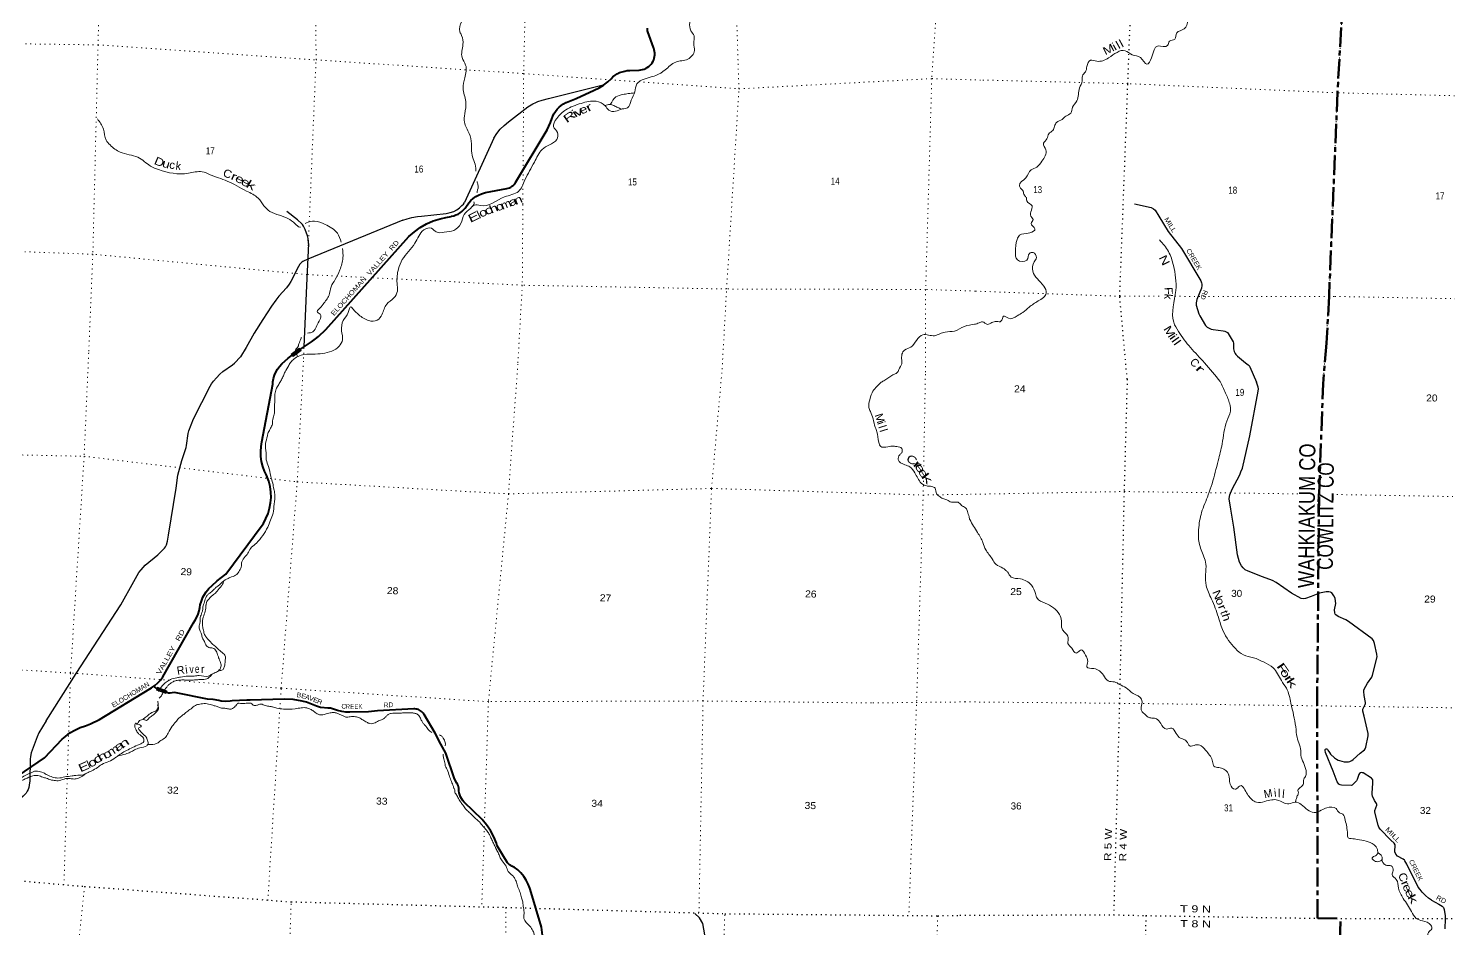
# Model space of a CAD drawing. Header units: feet. Extents: x -762378 to -505285, y -497909 to -353855.
# Drawn here: x -594306 to -558822, y -464566 to -442069 of the extents above; entities that cross this region are included whole.
import ezdxf
from ezdxf.enums import TextEntityAlignment as Align

# ---------------------------------------------------------------- set-up
doc = ezdxf.new("R2010")
doc.units = ezdxf.units.FT
doc.header["$LTSCALE"] = 80
doc.linetypes.add('DOTTED', pattern=[1.5, 0.3, -1.2])
doc.linetypes.add('LONG_DASH_SHORT_DASH', pattern=[9.9, 6, -1.2, 1.5, -1.2])
for name, color, linetype, lineweight in [('11', 7, 'LONG_DASH_SHORT_DASH', 60), ('26', 7, 'Continuous', 40), ('29', 7, 'Continuous', 25), ('39', 7, 'Continuous', 13), ('6', 7, 'DOTTED', 25), ('61', 7, 'Continuous', 13), ('7', 7, 'DOTTED', 13)]:
    doc.layers.add(name, color=color, linetype=linetype, lineweight=lineweight)
for name, color, linetype in [('12', 7, 'Continuous'), ('27', 7, 'Continuous'), ('30', 7, 'Continuous'), ('41', 7, 'Continuous')]:
    doc.layers.add(name, color=color, linetype=linetype)

msp = doc.modelspace()

# ---------------------------------------------------------------- linework, layer by layer
at = {"layer": '11'}
msp.add_line((-562089.88, -464308.96), (-561517.5, -464316.73), dxfattribs=at)
for points in [[(-561233.74, -405245.34), (-561326.45, -412837.54), (-561324.44, -412837.58), (-561196.13, -417943.32), (-561194.08, -417941.35), (-561001.69, -433350.79), (-561598, -443666.31), (-561808.81, -448764.34), (-561856.17, -449671.27), (-561870.38, -449931.92), (-561957.35, -450953.54)], [(-562093.85, -464308.91), (-562107.59, -458998.66), (-562057.58, -453709.82), (-561957.35, -450953.54)], [(-561879.24, -479117.01), (-561794.04, -474951.11), (-561682.89, -469615.3), (-561520.36, -464316.73)]]:
    msp.add_lwpolyline(points, dxfattribs=at)
at = {"layer": '26'}
msp.add_line((-587817.55, -450308.42), (-587717.1, -450238.03), dxfattribs=at)
for points in [[(-587717.1, -450238.03), (-587510.3, -450087.18), (-587235.69, -449903.42), (-587129.97, -449829.35), (-587058.56, -449769.04), (-586875.46, -449593.99), (-584798.52, -447270.62), (-584663.05, -447149.92), (-584515.7, -447044.04), (-584358.1, -446954.15), (-584191.96, -446881.22), (-584019.1, -446826.06), (-583876.27, -446794.97), (-583745.89, -446766.45), (-583732.75, -446762.82), (-583676.9, -446750.17), (-583622.68, -446731.75), (-583570.69, -446707.77), (-583521.48, -446678.48), (-583475.61, -446644.21), (-583433.56, -446605.33), (-583395.82, -446562.27), (-583379.24, -446540.11), (-583304.2, -446428.05), (-583251.36, -446370.02), (-583192.75, -446317.84), (-583129.01, -446272.07), (-583060.83, -446233.22), (-582988.96, -446201.7), (-582914.19, -446177.87), (-582884.58, -446170.76), (-582349.88, -446069.65), (-582316.42, -446061.26), (-582284.01, -446049.42), (-582253.02, -446034.26), (-582223.79, -446015.94), (-582196.63, -445994.66), (-582171.85, -445970.67), (-582149.7, -445944.21), (-582134.57, -445922.29), (-581344.4, -444606.6), (-581260.53, -444418.98), (-581228.12, -444328.39), (-581204.66, -444263.34), (-581174.53, -444201.11), (-581138.05, -444142.37), (-581095.64, -444087.76), (-581047.75, -444037.88), (-580994.91, -443993.28), (-580937.7, -443954.45), (-580876.74, -443921.82), (-580873.55, -443920.33), (-580617.17, -443818.37), (-580168.96, -443616.27), (-580048.38, -443557.8), (-579934.56, -443487.05), (-579828.77, -443404.78), (-579746.82, -443327.31), (-579699.77, -443280.93), (-579648.12, -443239.73), (-579592.45, -443204.15), (-579533.37, -443174.58), (-579471.52, -443151.35), (-579407.58, -443134.71), (-579342.26, -443124.85), (-579276.26, -443121.87), (-579275.76, -443121.88), (-579043.67, -443112.04), (-579001.17, -443107.81), (-578959.33, -443099.16), (-578918.64, -443086.19), (-578879.52, -443069.04), (-578842.41, -443047.89), (-578807.71, -443022.97), (-578775.81, -442994.57), (-578747.05, -442962.98), (-578721.75, -442928.57), (-578700.18, -442891.7), (-578682.59, -442852.77), (-578669.17, -442812.22), (-578660.05, -442770.49), (-578655.35, -442728.04), (-578655.11, -442685.32), (-578659.34, -442642.82), (-578667.98, -442600.98), (-578680.96, -442560.29), (-578685.79, -442548.08), (-578826.69, -442155.06), (-578834.39, -442126.36), (-578839.04, -442097.01), (-578840.6, -442067.33)], [(-594719.04, -460860.14), (-593905.31, -460298.15), (-593458.37, -459833.55), (-593381.67, -459763.69), (-593267.81, -459677.43), (-593145.55, -459603.54), (-593016.25, -459542.83), (-592881.3, -459495.98), (-592753.64, -459447.42), (-592526.97, -459339.51), (-591273.6, -458577.42), (-591229.73, -458550.97), (-591148.85, -458493.02), (-591074.48, -458426.93), (-591007.42, -458353.43), (-590948.41, -458273.32), (-590184.78, -456921.82), (-590139.7, -456858.02), (-590097.87, -456784.05), (-590064.01, -456706.12), (-590038.47, -456625.08), (-590021.55, -456541.81), (-590010.61, -456478.07), (-589984.74, -456379.02), (-589948.66, -456283.21), (-589925.4, -456241.63), (-589864.61, -456149.91), (-589794.58, -456065.03), (-589716.05, -455987.95), (-589587.97, -455877.89), (-589369.63, -455708.69), (-588463.77, -454482.63), (-588435.35, -454438.5), (-588369.98, -454318.77), (-588317.49, -454192.86), (-588278.44, -454062.15), (-588253.28, -453928.08), (-588242.26, -453792.12), (-588245.52, -453655.75), (-588263.01, -453520.46), (-588294.55, -453387.75), (-588357.56, -453232.92), (-588405.82, -453133.06), (-588448.87, -453015.61), (-588479.42, -452894.3), (-588497.12, -452770.46), (-588501.77, -452645.45), (-588493.34, -452520.63), (-588471.9, -452397.39), (-588200.78, -450956.54), (-588194.85, -450899.15), (-588178.84, -450816.47), (-588154.27, -450735.92), (-588121.42, -450658.37), (-588080.65, -450584.69), (-588032.39, -450515.67), (-587977.19, -450452.07), (-587817.55, -450308.42)], [(-591095.01, -458567.25), (-591120.16, -458550.81), (-591144.93, -458530.76), (-591167.46, -458508.22)], [(-586581.31, -459113.67), (-586682.35, -459077.74), (-586705.13, -459071.13), (-586753.92, -459060.99), (-586778.51, -459058.52), (-586799.94, -459056.36), (-586828.51, -459053.56), (-587001.95, -459036.56), (-587004, -459036.25), (-587054.49, -459025.73), (-587103.61, -459010), (-587150.81, -458989.22), (-587358.78, -458909.72), (-587464.62, -458882.59), (-587686.76, -458843.74), (-587911.74, -458828.32), (-588761.24, -458855.17), (-588849.27, -458854.58), (-589211.3, -458875.75), (-589268.5, -458883.48), (-589380.45, -458889.66), (-589492.44, -458884.1), (-589550.04, -458868.18), (-589687.77, -458840.97), (-589827.59, -458828.31), (-590612.7, -458670.59), (-590666.15, -458664), (-590765.72, -458682.11), (-590801.6, -458680.12), (-591095.01, -458567.25)], [(-581400.01, -465198.65), (-581485.24, -464530.22), (-581770.13, -463576.31), (-581775.84, -463558.79), (-581816.89, -463454.76), (-581868.6, -463355.59), (-581930.39, -463262.37), (-582001.59, -463176.11), (-582081.41, -463097.77), (-582168.98, -463028.21), (-582190.13, -463021.67), (-582223.56, -463008.16), (-582255.39, -462991.22), (-582285.27, -462971.05), (-582312.89, -462947.87), (-582337.93, -462921.93), (-582590.48, -462497.41), (-582611.85, -462431.65), (-582677.87, -462269.75), (-582760.46, -462115.65), (-582858.7, -461971.02), (-582971.52, -461837.45), (-583418.36, -461404.19), (-583423.95, -461398.31), (-583457.22, -461358.83), (-583486.17, -461316.1), (-583510.5, -461270.57), (-583529.93, -461222.74), (-583544.26, -461173.15), (-583553.33, -461122.33), (-583553.29, -461121.76), (-583552.58, -461087.94), (-583555.42, -461054.24), (-583561.76, -461021.03), (-583571.54, -460988.65), (-583584.65, -460957.48), (-583600.95, -460927.85), (-583657.49, -460819.44), (-583874.9, -460185.22), (-584001.53, -459953.87), (-584142.84, -459681.83), (-584420.15, -459218.28), (-584428.48, -459204.28), (-584445.42, -459180.44), (-584464.77, -459158.5), (-584486.3, -459138.7), (-584509.79, -459121.27), (-584534.96, -459106.38), (-584561.56, -459094.21), (-584589.28, -459084.88), (-584617.83, -459078.51), (-584646.88, -459075.15), (-584676.13, -459074.85), (-585584.47, -459121.76), (-585806.79, -459144.56), (-586273.73, -459156.16), (-586370.76, -459153), (-586477.06, -459138.85), (-586581.31, -459113.67)]]:
    msp.add_lwpolyline(points, dxfattribs=at)
at = {"layer": '29'}
for p, q in [((-582675.01, -444816.4), (-583413.11, -446420.93)), ((-584948.1, -446865.33), (-587326.86, -447837.09)), ((-590805.45, -454737.05), (-590617.3, -453556.46)), ((-593864.06, -459369.58), (-593112.38, -458194.42))]:
    msp.add_line(p, q, dxfattribs=at)
for points in [[(-582675.01, -444816.4), (-582600.68, -444698.56), (-582514.86, -444586.96), (-582422.63, -444494.67), (-582313.22, -444402.39), (-581824.12, -444033.24), (-581701.85, -443955.98), (-581628.92, -443917.35), (-581575.28, -443895.89), (-581472.31, -443861.55), (-581309.28, -443818.62), (-579908.85, -443467.05)], [(-587309.69, -447442.97), (-587315.73, -447319.06), (-587328.6, -447254.67), (-587388.66, -447091.56), (-587429.42, -447007.86), (-587455.16, -446971.37), (-587474.47, -446949.92), (-587586.02, -446851.19), (-587847.73, -446640.86)], [(-584948.1, -446865.33), (-584844.51, -446831.87), (-584722.23, -446797.53), (-584587.09, -446771.78), (-584481.97, -446758.9), (-583864.17, -446694.52), (-583767.63, -446673.05), (-583679.68, -446643.01), (-583602.46, -446604.37), (-583538.1, -446557.16), (-583473.75, -446497.06), (-583437.28, -446460.58), (-583413.11, -446420.93)], [(-566673.6, -446454.77), (-566252.85, -446547.66), (-566197.12, -446574.89), (-566156.52, -446614.69), (-566064.69, -446763.7), (-565825.23, -447141.55), (-565492.97, -447570.3), (-565015.63, -448378.03), (-564992.15, -448431.15), (-564985.52, -448459.32), (-564986.35, -448497.44), (-564998.98, -448556.82), (-565112.2, -448847.85), (-565129.63, -448926.7), (-565131.28, -448953.22), (-565128.49, -448987.58), (-565065.03, -449200.17), (-565038.17, -449252.74), (-564895.05, -449497.46), (-564855.5, -449533.3), (-564807.47, -449561.48), (-564752.81, -449584.68), (-564703.36, -449597.42), (-564457.28, -449624.92), (-564416.57, -449634.4), (-564381.79, -449652.63), (-564350.32, -449672.52), (-564326.92, -449694.98), (-564206.64, -449898.94), (-564195.45, -449937.7), (-564194, -450077.61), (-564182.2, -450139.9), (-564157.35, -450189.62), (-564137.48, -450217.8), (-564099.07, -450256.77), (-563893.34, -450423.26), (-563826.91, -450473.03), (-563805.38, -450496.23), (-563787.16, -450522.75), (-563618.11, -450912.98)], [(-587309.69, -447442.97), (-587353.99, -448491.9), (-587420.5, -450027.09)], [(-587326.86, -447837.09), (-587448.74, -447897.48), (-587470.74, -447909.02), (-587509.36, -447941.21), (-587525.96, -447962.92), (-587560.29, -448021.96), (-587744.77, -448391.1), (-587789.81, -448462.99), (-587856.32, -448549.92), (-588049.39, -448764.53), (-588122.31, -448860.03), (-588229.58, -449009.2), (-588448.38, -449344), (-588667.19, -449683.1), (-588864.54, -450043.66), (-589006.59, -450278.07)], [(-590617.3, -453556.46), (-590571.17, -453237.79), (-590469, -452871.49), (-590366.82, -452539.27), (-590356.18, -452496.67), (-590317.85, -452195.33), (-590298.7, -452130.37), (-590179.5, -451823.7), (-589762.27, -451005.91), (-589730.34, -450950.54), (-589683.51, -450887.72), (-589609.01, -450801.46), (-589521.73, -450708.83), (-589445.1, -450642.8), (-589206.68, -450473.5), (-589159.85, -450436.23), (-589006.59, -450278.07)], [(-561030.38, -460182.55), (-560924.53, -460096.3), (-560909.23, -460074.65), (-560891.63, -460033.21), (-560831.32, -459745.17), (-560833.67, -459687.78), (-560932.06, -459255.51), (-560967.02, -459127.95), (-560963.84, -459085.96), (-560950.58, -459045.66), (-560907.96, -458962.26), (-560899.18, -458938.68), (-560901.23, -458916.73), (-560930.99, -458740.56), (-560942.35, -458639.66), (-560941.67, -458610.86), (-560934.82, -458581.58), (-560852.49, -458432.2), (-560744.28, -458284.42), (-560730.58, -458258.36), (-560725.34, -458233.35), (-560609.95, -457772.81), (-560613.73, -457706.32), (-560670.26, -457438.13), (-560697.67, -457369.55), (-560730.84, -457321.99), (-561326.85, -456889.5), (-561388.59, -456851.4), (-561579.07, -456768.79), (-561637.7, -456726.19), (-561654.46, -456708.44), (-561668.17, -456675.52), (-561672.1, -456600.84), (-561643.5, -456445.09), (-561645, -456382.07), (-561659.95, -456310.68), (-561690.1, -456250.33), (-561742.19, -456176.26), (-561775.09, -456157.06), (-561818.36, -456147.59), (-561879.27, -456151.57), (-562049.58, -456179.6), (-562257.41, -456262.33), (-562401.53, -456313.42), (-562459.1, -456321.65), (-562506.96, -456314.12), (-562750, -456184.99), (-563127.61, -455918.64), (-563223.98, -455869.02), (-563474.75, -455771.53), (-563827.12, -455633.1), (-563902.5, -455597.44), (-563955.34, -455551.59), (-563998.46, -455498.69), (-564046.44, -455408.16), (-564099.37, -455227.11), (-564190.21, -454537.5), (-564264.25, -454085.55), (-564302.81, -453825.35), (-564298.65, -453770.47), (-564286.31, -453723.83), (-564231.22, -453581.24), (-564039.65, -453222.62), (-564010.79, -453147.76), (-563972.41, -453062.72), (-563785.44, -452249.6), (-563577.38, -451130.9), (-563570.79, -451079.38), (-563579.01, -451032.74), (-563618.11, -450912.98)], [(-591674.82, -455892.06), (-591543.99, -455669.87), (-591488.65, -455596.39), (-591390.72, -455486.72), (-591071.42, -455222.64), (-590935.19, -455093.8), (-590905.38, -455056.53), (-590881.97, -455023.52), (-590858.55, -454975.6), (-590828.75, -454881.89), (-590805.45, -454737.05)], [(-593112.38, -458194.42), (-591997.42, -456477.46), (-591674.82, -455892.06)], [(-593864.06, -459369.58), (-594040.95, -459670.43), (-594087.78, -459775.85), (-594232.54, -460177.29), (-594251.69, -460261.41), (-594258.08, -460330.62), (-594266.59, -460875.82), (-594283.62, -460978.04), (-594296.39, -461038.74), (-594313.43, -461093.04), (-594332.58, -461130.31), (-594364.51, -461177.16), (-594436.89, -461259.16), (-594858.37, -461621.2), (-594909.46, -461659.53), (-594960.55, -461691.47), (-595096.78, -461748.98), (-595198.96, -461787.31), (-595262.82, -461800.09), (-595330.94, -461802.22), (-595420.34, -461795.83), (-595688.56, -461736.2), (-595743.91, -461733), (-595892.91, -461747.91)], [(-559250.4, -463855.14), (-559325.62, -463801.87), (-559400.26, -463742.57), (-559479.73, -463652.84), (-559534.56, -463592.49), (-559584.18, -463526.48), (-559869.28, -462954.04), (-559914.26, -462873.78), (-559927.97, -462851.83), (-559953.86, -462829.79), (-560097.28, -462752.76), (-560144.55, -462709.19), (-560166.09, -462648.92), (-560161, -462473.27), (-560179.17, -462433.44), (-560266.37, -462353.4), (-560528.36, -462080.99), (-560562.89, -462028.18), (-560585.93, -461982.24), (-560666.16, -461658.18), (-560666.13, -461627), (-560664.08, -461617.41), (-560617.58, -461482.04), (-560619.52, -461458.29), (-560622.96, -461441.84), (-560672.2, -461368.4), (-560722.33, -461259.41), (-560732.34, -461218.45), (-560731.93, -461179.86), (-560712.36, -460933.16), (-560712.05, -460876.73), (-560716.16, -460847.93), (-560736.83, -460816.04), (-560747.69, -460805.41), (-560954.68, -460676.48), (-560971.6, -460668.96), (-560994.43, -460668.25), (-561021.84, -460675.11), (-561045.15, -460690.2), (-561062.52, -460713.57), (-561102.72, -460842.44), (-561120.88, -460871.43), (-561215.12, -460965.89), (-561234.31, -460979.6), (-561252.92, -460987.72), (-561501.67, -460981.19), (-561533.83, -460971.38), (-561561.92, -460954.91), (-561583.18, -460931.6), (-561604.88, -460898.86), (-561707.55, -460631.46), (-561895.76, -460163.36), (-561906.67, -460112.75), (-561904.62, -460090.82), (-561896.6, -460078.86), (-561885.43, -460074.36), (-561867.61, -460075.73), (-561859.39, -460078.47), (-561850.54, -460085.73), (-561836.09, -460104.53), (-561799.49, -460167.12), (-561770.29, -460204.66), (-561677.08, -460296.56), (-561623.2, -460335.27), (-561581.13, -460354.16), (-561549.6, -460365.14), (-561428.97, -460395.31), (-561363.2, -460398.33), (-561320.68, -460393.94), (-561286.41, -460385.71), (-561242.55, -460366.51), (-561205.85, -460338.83), (-561030.38, -460182.55)], [(-559250.4, -463855.14), (-559063.29, -463958.91), (-558979.87, -464007.23), (-558952.43, -464039.07), (-558931.57, -464086.3), (-558908.52, -464245.52), (-558905.23, -464319.1), (-558918.4, -464573.87)], [(-577317.43, -465236.02), (-577453.66, -464435.27), (-577538.81, -464298.97), (-577658.02, -464188.23)]]:
    msp.add_lwpolyline(points, dxfattribs=at)
at = {"layer": '39'}
for p, q in [((-587626.56, -450121.74), (-587582.34, -450280.02)), ((-591057.07, -458641.15), (-591004.63, -458563.58))]:
    msp.add_line(p, q, dxfattribs=at)
for points in [[(-582887.68, -432445.68), (-582730.6, -432803.6), (-582593.98, -433024.36), (-582512.54, -433283.75), (-582438.01, -433577.1), (-582357.73, -434033.32), (-582371.35, -434322.2), (-582446, -434567.2), (-582450.81, -434978.87), (-582520.99, -435358.58), (-582505.38, -435680.42), (-582546.75, -435956.48), (-582497.12, -436281.28), (-582515.06, -436658.43), (-582645.42, -437038.47), (-582645.8, -437357.86), (-582804.53, -437520.16), (-583013.23, -437751.38), (-583046.73, -438110.02), (-583207.48, -438424.94), (-583304.71, -438689.4), (-583304.4, -438982.69), (-583274.24, -439437.51), (-583289.23, -439702.25), (-583331.65, -439942.12), (-583298.73, -440139.9), (-583238.24, -440432.86), (-583268.47, -440590.71), (-583327.82, -440787.92), (-583321.28, -440997.02), (-583304.52, -441351.03), (-583332.22, -441641.53), (-583477.3, -441894.61), (-583524.2, -442152.44), (-583482.58, -442248.01), (-583448.41, -442473.95), (-583470.94, -442796.73), (-583381.69, -442988.04), (-583403.96, -443300.79), (-583447.07, -443566.76), (-583377.55, -443898.14), (-583403.67, -444204.75), (-583413.17, -444413.4), (-583290.22, -444696.05), (-583236.73, -444950.64), (-583228.93, -445187.9), (-583130.35, -445558.25), (-583130.23, -445634.14)], [(-587644.43, -450311.45), (-587492.09, -450233.68), (-587198.52, -450207.71), (-586727.13, -450132.46), (-586541.39, -450011.08), (-586459.04, -449854.68), (-586479.19, -449629.14), (-586438.14, -449365.12), (-586316.59, -449167.63), (-586248.7, -449026.9), (-586194.05, -449084.67), (-586049.36, -449227.31), (-585800.43, -449372.85), (-585589.42, -449358.64), (-585471.52, -449223.32), (-585354.35, -448963.43), (-585175.62, -448803.69), (-585086.89, -448633.41), (-585093.74, -448436.36), (-585060.29, -448079.73), (-584963.9, -447847.39), (-584648.28, -447440.36), (-584422.86, -447107.16), (-584235.17, -447064.18), (-584115.22, -447155.91), (-583918.82, -447163.39), (-583676.9, -447117.9), (-583497.86, -446946.12), (-583415.66, -446719.41), (-583255.03, -446561.17), (-583160.71, -446483.45), (-583016.65, -446497.51), (-582411.16, -446281.36), (-582062.47, -446142.43), (-581898.51, -445857.73), (-581664.01, -445408.27), (-581469.3, -445098.32), (-581289.62, -444978.78), (-581103.62, -444847.37), (-581086.94, -444671.06), (-581183.37, -444523.74), (-581105.92, -444325.02), (-580875.39, -444102.44), (-580494.05, -443942.32), (-580123.57, -443890.37), (-579895.9, -444005.19), (-579806.38, -444110.13), (-579636.68, -444140.98), (-579466.66, -444083.44), (-579335.42, -444050.94), (-579244.26, -443864.65), (-579154.41, -443652.22), (-579101.13, -443456.84), (-579016.88, -443380.85), (-578626.1, -443243.09), (-578397.84, -443106.82), (-578131.86, -442909.34), (-577829.01, -442835.42), (-577664.95, -442623.04), (-577682.35, -442445.78), (-577675.33, -442255.15), (-577752.18, -442126.45), (-577780.98, -441924.77), (-577634.9, -441633.55), (-577435.91, -441237.34), (-577351.71, -440934.35), (-577185.17, -440703.96), (-576888.81, -440647.94), (-576479.08, -440552.89), (-576359.02, -440487.94), (-576266.54, -440327.8), (-576077.26, -440148.27), (-575657.4, -439667.82), (-575478.41, -439498.04), (-575281.43, -439330.78), (-575114.21, -439226.96), (-574903.99, -439090.2), (-574691.82, -439031.83), (-574432.13, -439149.55), (-574149.28, -439225.72), (-574071.84, -439408.67), (-573933.21, -439476.82), (-573654.52, -439329.91), (-573476.21, -439033.56), (-573319.01, -438776.8), (-573121.98, -438683.86), (-572899.84, -438780.44), (-572808.48, -438815.13), (-572757.15, -438694.02), (-572838.48, -438430.61), (-573074.22, -438012.25)], [(-562577.83, -439718.82), (-562568.88, -439785.2), (-562697.36, -439847.15), (-563025.76, -439823.91), (-563289.83, -439919.44), (-563395.77, -440028.38), (-563538.65, -440039.6), (-563732.58, -440199.81), (-564007.42, -440256.78), (-564197.4, -440296.54), (-564293.43, -440287.24), (-564316.06, -440181.96), (-564377.83, -440290.4), (-564481.44, -440572.28), (-564665.99, -440630.31), (-564644.48, -440769.72), (-564732.16, -440933.56), (-564929.67, -441019.29), (-564891.59, -441143.18), (-565072.24, -441265.67), (-565149.05, -441220.84), (-565158.65, -441268.75), (-565102.56, -441332.97), (-565182, -441368.45), (-565244.97, -441330.13), (-565254.64, -441380.05), (-565168.34, -441441.27), (-565233.13, -441519.46), (-565317.8, -441530.65), (-565321.8, -441713.41), (-565336.84, -441865.65), (-565430.24, -442081.54), (-565616.25, -442183.74), (-565665.44, -442336.83), (-565795.67, -442390.68), (-565845.41, -442499.53), (-566078.5, -442507.68), (-566244.85, -442805.5), (-566358.46, -442964.43), (-566521.58, -442798.09), (-566727.98, -442726.75), (-566903.37, -442628.33), (-567316.63, -442805.2), (-567614.38, -442887.51), (-567766.22, -442866.27), (-567857.58, -443019.93), (-567898.22, -443157.22), (-567971.89, -443261.24), (-567977.92, -443383.63), (-568041.67, -443552.3), (-568112.78, -443883.52), (-568216.23, -444038.78), (-568261.15, -444183.97), (-568386.15, -444262.12), (-568479.14, -444343.37), (-568616.11, -444419.1), (-568665.39, -444513.89), (-568710.99, -444618.86), (-568814.07, -444701.78), (-568856.32, -444826.96), (-568942.35, -444940.61), (-568885.48, -445103.33), (-568983.2, -445389.43), (-569110.38, -445533.83), (-569253.29, -445607.35), (-569386.27, -445805.82), (-569544.97, -445993.36), (-569515.01, -446058.7), (-569455.3, -446135.09), (-569422.51, -446236.7), (-569364.28, -446296.97)], [(-579760.4, -443966.2), (-579625.23, -443781.72), (-579451.09, -443720.29), (-579320.16, -443699.83), (-579170.11, -443680.74)], [(-579899.17, -443999.44), (-579780.64, -443970.24), (-579675.03, -443997.28), (-579576.02, -444046.24), (-579480.89, -444089.38)], [(-592582.49, -444328.66), (-592432.73, -444583.93), (-592363.8, -444861.05), (-592264.68, -444982.33), (-592012.64, -445162.11), (-591570.69, -445290.93), (-591253.45, -445508.69), (-591053.21, -445598.63), (-590309.36, -445689.67), (-589965.37, -445653.05), (-589766.65, -445724.88), (-589341.53, -445883.36), (-588854.64, -446133.96), (-588564.41, -446310.79), (-588420.93, -446499.59), (-588272.23, -446642.34), (-588032.05, -446739.43), (-587640.43, -446951.22), (-587524.33, -447036.82), (-587503.18, -447038.25)], [(-583097.15, -445898.66), (-583072.92, -445967.63), (-583093.76, -446149.85), (-583098.9, -446166.09)], [(-569364.28, -446296.97), (-569359.04, -446381.56), (-569230.68, -446506.52), (-569257.48, -446650.32), (-569238.24, -446797.7), (-569205.61, -446843.02), (-569253.02, -446941.9), (-569157.2, -447079.83), (-569289.01, -447181.86), (-569543.74, -447237.51), (-569603.5, -447346.01), (-569643.74, -447654.16), (-569596.01, -447850.75), (-569357.44, -447858.87), (-569293.82, -447694.21), (-569202.74, -447671.19), (-569120.62, -447798.59), (-569178.25, -447903.15), (-569212.11, -448139.16), (-568937.3, -448510.3), (-568874.81, -448685.27), (-569075.95, -448881.42), (-569301.7, -449032.51), (-569460.62, -449165.78), (-569599.99, -449253.49), (-569820.76, -449314.31), (-569939.54, -449264.04), (-570005.85, -449388.41), (-570114.37, -449392.75), (-570237.79, -449422.72), (-570339.55, -449465.48), (-570471.83, -449398.67), (-570551.01, -449426.13), (-570667.78, -449464.59)], [(-583179.72, -446405.44), (-583169.78, -446447.04), (-583197.58, -446499.22), (-583209.3, -446520.73)], [(-587392.19, -446948.75), (-587361.06, -446930.88), (-587157.23, -446884.33), (-586894.58, -446965.98), (-586585.52, -447189.53), (-586488.37, -447408.9)], [(-566043.26, -447356.66), (-565821.81, -447641.56), (-565698.9, -447993.45), (-565637.17, -448618.61), (-565691.45, -449414.68), (-565572.47, -449641.83), (-565270.58, -450044.03), (-564917.91, -450427.85), (-564530.36, -450890.9)], [(-586456.02, -447569.55), (-586447.22, -447804.05), (-586523.3, -448103.25), (-586640.04, -448347.07), (-586741.01, -448525.05), (-586794.72, -448736.48), (-586943.01, -448959.34), (-587054.95, -449096.84), (-587094.26, -449141.95), (-587013.92, -449214.49), (-587023.52, -449350.82), (-587099.49, -449493.34), (-587199.98, -449653.25), (-587332.91, -449681.55)], [(-570663.77, -449463.77), (-570919.5, -449516.29), (-571165.27, -449631.98), (-571396.64, -449657.68), (-571536.22, -449702), (-571667.84, -449748.55), (-571958.13, -449726.4), (-572116.23, -449864.62), (-572259.19, -450037.41), (-572413.49, -450107.43), (-572480.43, -450212.03), (-572484.29, -450358.57), (-572484.66, -450448.95), (-572557.47, -450593.41), (-572577.4, -450642.16), (-572626.97, -450692.54)], [(-587482.59, -449796.03), (-587491.07, -449813.87), (-587546.94, -449954.94), (-587585.4, -450044.26), (-587631.14, -450105.26), (-587626.56, -450121.74)], [(-587644.43, -450311.45), (-587734.44, -450392.18), (-587802.14, -450496.29), (-587891.76, -450655.89), (-587935.07, -450750.81), (-587984.6, -450851.53), (-588037.8, -450942.09), (-588097.34, -451042.47), (-588105.83, -451056.24), (-588123.55, -451105.84), (-588150.18, -451241.51), (-588149.14, -451329.92), (-588152.37, -451426.22), (-588155.48, -451518.51), (-588153.56, -451580.85), (-588161.01, -451683.03), (-588189.17, -451804.58), (-588205.76, -451880.34), (-588210.46, -451960.52), (-588256.05, -452063.39), (-588285.99, -452118.6), (-588318.78, -452170.49)], [(-572626.97, -450692.54), (-572705.85, -450729.39), (-572910.95, -450862.9), (-572996.93, -450914.15), (-573100.56, -451013.01), (-573205.07, -451137.94), (-573277.47, -451322.24), (-573305.06, -451546.25), (-573268.29, -451645.95), (-573202.02, -451822.99), (-573147.05, -452037.81), (-573106.61, -452147.67), (-573061.41, -452414.38), (-573008.75, -452518.64), (-572878.84, -452533.18), (-572719.53, -452508.56), (-572609.52, -452518.39), (-572482.83, -452568.98), (-572486.34, -452673.3), (-572534.11, -452721.87), (-572574.36, -452845.01), (-572406.15, -452973.35), (-572281.53, -453025.87), (-572160.15, -453174.69), (-572084.45, -453309.88), (-571996.32, -453433.45), (-571844.25, -453505), (-571736.25, -453514.76), (-571653.57, -453561.81), (-571616.01, -453697.69), (-571528.41, -453777.05), (-571483.26, -453806.73), (-571388.09, -453840.15), (-571271.62, -453896.41), (-571133.7, -453911.22), (-571079.53, -453911.09), (-570991.85, -453988.44), (-570944.77, -454020.2), (-570857.03, -454095.55), (-570846.63, -454144.11), (-570800.78, -454272.24), (-570794.25, -454316.66), (-570787.03, -454344.18)], [(-564530.56, -450890.49), (-564392.74, -451181.46), (-564292.03, -451454.87), (-564275.68, -451636.09), (-564362.98, -451883.51), (-564480.95, -452453.87), (-564579.8, -452873.89), (-564653.89, -453161.78), (-564825.91, -453727), (-564993.34, -454165.71), (-565068.34, -454596.27), (-565055.03, -454926.16), (-564935.74, -455272.3), (-564885.31, -455454.23), (-564894.7, -455717.32), (-564878.19, -455988.99), (-564746.76, -456329.36), (-564573.51, -456783.14), (-564454.31, -457133.3), (-564146.28, -457567.76), (-563950.88, -457722.53), (-563697.65, -457796.09), (-563433.21, -457910.09), (-563203.35, -458047.48), (-563001.29, -458367.2), (-562874.83, -458558.74), (-562760.17, -458934.93), (-562641.85, -459524.25), (-562607.05, -459784.23), (-562514.57, -460166), (-562514.86, -460180.06), (-562396.35, -460564.38), (-562398.38, -460761.3), (-562450.55, -460860.71), (-562450.32, -460947.14), (-562505.97, -461020.35), (-562586.09, -461113.16), (-562575.26, -461171.67), (-562602.96, -461251.49), (-562630.67, -461331.31), (-562653.74, -461404.03)], [(-588318.78, -452170.49), (-588332.52, -452249.56), (-588381.28, -452446.72), (-588368.79, -452672.12), (-588362.78, -452851.1), (-588308.06, -453013.68), (-588251.52, -453262.17), (-588201.02, -453436.15), (-588172.95, -453582.06), (-588150.51, -453705.53), (-588165.3, -453958.66), (-588193.02, -454186.68), (-588252.93, -454357.35), (-588325.06, -454533.63), (-588450.29, -454738.19), (-588607.26, -454931.61), (-588732.93, -455029.71)], [(-570787.15, -454343.83), (-570591.71, -454667.09), (-570456.46, -454919.1), (-570385.89, -455097.42), (-570226.13, -455327.83), (-570134.61, -455462.37), (-569957.98, -455554.45), (-569898.73, -455599.89), (-569843.66, -455653.28), (-569747.97, -455779.87), (-569522.28, -455826.74), (-569244.71, -455985.22), (-569144.68, -456194.3), (-569102.92, -456309.72), (-568898.83, -456432.52), (-568545.54, -456713.15), (-568496.61, -456870.93), (-568478.79, -457078.31), (-568416.24, -457157.98), (-568326.68, -457290.47), (-568331.69, -457437.09), (-568239.92, -457559.57), (-568130.03, -457678.41), (-568087.51, -457659.19), (-568003.99, -457596.6), (-567896.39, -457729.46), (-567839.53, -457891.42), (-567860.25, -458021.63), (-567686.72, -458069.43), (-567447.29, -458229.14), (-567327.95, -458376.31), (-567170.01, -458401.68), (-567046.9, -458462.51), (-566882.13, -458546.31), (-566700.55, -458690.74), (-566492.79, -458829.69), (-566494.07, -458990.45), (-566490.89, -459129.2), (-566424.04, -459194.89), (-566327.52, -459281.3), (-566233.7, -459303.34), (-566119.83, -459325.79), (-566013.9, -459442.53), (-565870.3, -459580.16), (-565739.48, -459558.74), (-565625.79, -459687.71), (-565517.94, -459808.52), (-565416.43, -459846.79), (-565330.18, -459945.05), (-565283.25, -460004.3), (-565142.29, -459977.06), (-565006.37, -459999.97), (-564864.89, -460143.58), (-564717.53, -460391.82), (-564685.83, -460509.05), (-564562.14, -460541.75), (-564347.82, -460654.71), (-564297.1, -460822.57), (-564279.76, -460955.58), (-564156.04, -461084.75), (-564091.02, -461043.89), (-564001.69, -460991.47), (-563913.57, -461095.79), (-563828.23, -461238.24), (-563623.12, -461409.29), (-563416.12, -461389.45), (-563240.75, -461346.85), (-563098.48, -461353.81), (-562815.54, -461446.07), (-562646.23, -461405.35), (-562507.03, -461464.5), (-562184.17, -461664.12), (-562002.54, -461609.58), (-561864.84, -461546.1), (-561634.6, -461566.94), (-561550.49, -461671.18), (-561465.02, -461709.12), (-561403.82, -461855.09), (-561350.69, -462199.87), (-561332.62, -462296.71), (-561254.75, -462314.4), (-561100.79, -462337.68), (-560684.34, -462472.9), (-560602.39, -462585.13), (-560591.68, -462649.67), (-560586.12, -462671.89)], [(-588731.84, -455027.98), (-588732.93, -455029.71), (-588805.44, -455157.76), (-588887.3, -455265.4), (-588974.11, -455400.99), (-588983.49, -455501.1), (-589029.62, -455620.02), (-589099.05, -455716.04), (-589227.52, -455777.88), (-589312.96, -455813.09), (-589390.52, -455852.59), (-589530.96, -455972.26), (-589533.13, -455974.1)], [(-589426.8, -455877.83), (-589432.41, -455902.17), (-589454.88, -455962.08), (-589501.69, -456023.86), (-589557.85, -456089.39), (-589613.51, -456160.23), (-589704.38, -456237.43), (-589768.72, -456301.49), (-589808.21, -456342.3), (-589845.4, -456393.75), (-589867.85, -456470.92), (-589872.06, -456500.38), (-589874.87, -456557.9), (-589912.75, -456708.03), (-589952.12, -456863.58), (-589954.35, -456929.79), (-589952.63, -456998.14), (-589946.64, -457058.61), (-589931.59, -457103.64)], [(-590030.01, -456967.64), (-590014.67, -456883.2), (-590012.79, -456789.59), (-589992.72, -456729.08), (-589973.48, -456667.9), (-589949.23, -456592.98), (-589945.02, -456527.04), (-589928.18, -456468.11), (-589886.09, -456330.61), (-589863.02, -456276.61), (-589816.21, -456214.83), (-589758.18, -456169.89), (-589655.21, -456076.28), (-589599.04, -456025.74), (-589552.23, -455993.91), (-589533.13, -455974.1)], [(-590030.01, -456967.64), (-590037.94, -457029.34), (-590017.2, -457128.48), (-589983.62, -457203.96), (-589955, -457307.39), (-589907.61, -457389.37), (-589859.02, -457495.5), (-589776.48, -457546.57), (-589674.69, -457562.14), (-589629.95, -457603.86), (-589577.75, -457722.17), (-589552.13, -457795.37), (-589504.15, -457919.55), (-589493.63, -458024.37), (-589559.12, -458122.53), (-589663.33, -458179.18), (-589740.89, -458218.68), (-589810.31, -458254.44), (-590036.6, -458242.6), (-590163.38, -458254.28), (-590313.93, -458257.1), (-590507.24, -458278.54), (-590596.15, -458297.56), (-590756.14, -458342.24), (-590862.76, -458410.86), (-590949.42, -458482.18), (-591005.63, -458565.19)], [(-589931.59, -457103.64), (-589918.42, -457174.08), (-589881.18, -457259.73), (-589782.83, -457377.62), (-589718.87, -457444.11), (-589672.06, -457483.9), (-589518.21, -457621.79), (-589457.78, -457674.1), (-589388.2, -457752.83), (-589385.43, -457849.34), (-589393.6, -457913.33), (-589399.97, -457983.42), (-589431.06, -458072.73), (-589452.04, -458100.12)], [(-589716.2, -458208.23), (-589767.65, -458269.58), (-589846.73, -458323.49), (-589919.54, -458341.05), (-590025.95, -458343.4), (-590120.46, -458350.17), (-590251.11, -458357.7), (-590379.36, -458353.26), (-590501.72, -458353.05), (-590614.54, -458367.22), (-590691.7, -458394.68), (-590757.3, -458436.6), (-590804.74, -458475.13), (-590850.71, -458529.78), (-590902.03, -458602.33)], [(-589452.04, -458100.12), (-589494.54, -458115.21), (-589540.06, -458121.15), (-589567.77, -458129.06)], [(-590901.93, -458602.17), (-590943.94, -458677.2), (-590999.14, -458767.69), (-591040.19, -458803.92)], [(-591073.32, -458885.64), (-591105.12, -459115.54), (-591225.23, -459167.62), (-591340.62, -459258.03), (-591387.85, -459290.55), (-591455.66, -459338.42), (-591504.29, -459352.8), (-591579.6, -459444.6), (-591594.03, -459456.15), (-591615.2, -459429.31), (-591649.95, -459508.45), (-591624.26, -459579.64), (-591569.32, -459675.95), (-591512.83, -459726.11), (-591448.53, -459782.57), (-591420.22, -459835.77), (-591423.98, -459887.87), (-591532.81, -459962.44), (-591703.97, -460040.88), (-591852.87, -460114.06), (-591979.67, -460186), (-592047.42, -460231.87), (-592131.73, -460293.23), (-592295.47, -460390), (-592472.5, -460464.22), (-592581.4, -460540.8), (-592724.57, -460622.22), (-592844.82, -460678.31), (-592934.47, -460719.4), (-593117.62, -460737.17), (-593212.34, -460749.96), (-593395.76, -460775.75), (-593567.23, -460803.97), (-593700.81, -460779.26), (-593835.45, -460726.39), (-593931.95, -460672.84), (-594075.08, -460633.74), (-594153.36, -460635.05), (-594188.15, -460648.69)], [(-591082.73, -458975.11), (-591052.94, -459055.07), (-591091.77, -459136.08), (-591145.69, -459188.45), (-591217.91, -459248.22), (-591263.08, -459278.79), (-591306.77, -459325.49), (-591356.21, -459363.95), (-591405.77, -459346.17), (-591436.98, -459327.38)], [(-590603.92, -459378.53), (-590572.85, -459334.81), (-590502.56, -459272.97), (-590426.26, -459211.33), (-590349.96, -459149.7), (-590243, -459071.05), (-590129.82, -458986.58), (-590024.54, -458958.09), (-589879.6, -458943.02), (-589728.25, -458976.37), (-589660.66, -458994.78), (-589571.23, -459019.97), (-589480.14, -459055.26), (-589397.98, -459058.1), (-589306.35, -459077.34), (-589223.99, -459074.17), (-589182.9, -459045.46), (-589137.61, -459010.87), (-589104.33, -458975.87), (-589085.28, -458946.39), (-588974.81, -458942.18), (-588900.4, -458936.72), (-588834.07, -458932.99), (-588747.9, -458935.97), (-588665.43, -458989.04), (-588578.8, -458977.98), (-588465.84, -458959.79), (-588418.43, -458981.52), (-588298.94, -459007.75), (-588243.1, -459017.72), (-588207.3, -459026.99), (-588100.23, -459057.18)], [(-588098.07, -459057.35), (-587928.26, -459080.83), (-587643.11, -459072.62), (-587487.81, -459047.87), (-587351.48, -459050.57), (-587262.65, -459079.63)], [(-587262.65, -459079.63), (-587179.65, -459130.84), (-587093.57, -459196.09), (-586974.22, -459226.33), (-586863, -459200.05), (-586737.69, -459172.24), (-586637.36, -459171.7), (-586558.15, -459202.56), (-586439.41, -459250.86), (-586376.17, -459279.16), (-586265.62, -459272.94), (-586131.1, -459269.56), (-586035.72, -459296.96), (-585951.31, -459352.11), (-585852.95, -459409.75), (-585771.73, -459440.68), (-585703.6, -459443.03), (-585585.43, -459388.87), (-585485.76, -459348.13), (-585451.15, -459333.26), (-585412.07, -459304.48), (-585364.36, -459257.93), (-585314.72, -459213.44), (-585243.64, -459187.78), (-585080.93, -459181.36), (-584956.43, -459177.63), (-584880.08, -459174.25), (-584769.8, -459176.06), (-584703.61, -459176.34), (-584623.93, -459193.16), (-584586.47, -459212.53), (-584549.41, -459243.94), (-584522.7, -459285.04), (-584477.65, -459376.99), (-584439.6, -459438.56), (-584391.19, -459490.45), (-584346.79, -459542.2), (-584318.21, -459587.38), (-584279.55, -459630.9), (-584227.11, -459660.88)], [(-591594.31, -459457.01), (-591496.86, -459489.65), (-591485.58, -459512.13), (-591528.6, -459538.76), (-591553.66, -459568.03), (-591525.15, -459615.21), (-591486.49, -459658.73), (-591418.52, -459725.36), (-591360.09, -459777.6), (-591338.27, -459844.64), (-591311.32, -459937.96), (-591349.34, -459994.9), (-591517.68, -460049.33), (-591655.76, -460098.79), (-591760.04, -460157.45), (-591875.95, -460203.65), (-592081.16, -460254.57)], [(-591322.21, -459963.7), (-591090.56, -459935.56), (-590993.89, -459864.59), (-590880.98, -459788.15), (-590813.08, -459678.01), (-590711.17, -459510.81), (-590625.23, -459401.3), (-590603.92, -459378.53)], [(-584035.79, -459725.56), (-583986.7, -459751.51), (-583940.36, -459805.34), (-583889.9, -459915.55), (-583890.4, -459989.85), (-583892.09, -459994.41)], [(-583940.51, -460209.72), (-583940.91, -460239.18), (-583929.65, -460321.93), (-583894.09, -460457.73), (-583894.29, -460463.75), (-583844.37, -460590.01), (-583785.71, -460754.74), (-583736, -460887.02), (-583688.15, -461015.22), (-583674.76, -461054.08)], [(-594188.15, -460648.69), (-594449.04, -460777.47), (-594592.74, -460874.94), (-594689.75, -460955.95), (-594733.47, -461062.9), (-594791.29, -461171.37), (-594842.22, -461244.82)], [(-594198.2, -460746.53), (-594384.4, -460823.9), (-594556.29, -460924.41), (-594623.24, -461006.45), (-594695.44, -461184.73), (-594765.76, -461326.09)], [(-592854.97, -460682.05), (-593057.8, -460807.53), (-593162.8, -460828), (-593260.72, -460816.58), (-593377.14, -460818.58), (-593531.18, -460865.47), (-593661.5, -460862.97), (-593745.25, -460848.02), (-593860.19, -460805.88), (-593941.74, -460784.98), (-594007.06, -460758.62), (-594126.74, -460738.41), (-594198.2, -460746.53)], [(-583674.76, -461054.08), (-583656.24, -461080.6), (-583650.72, -461155.11), (-583624.09, -461198.22), (-583574.95, -461288.3), (-583510.47, -461398.99), (-583454.72, -461471.23), (-583433.62, -461500.08), (-583403.18, -461549.34), (-583335.41, -461621.98), (-583249.74, -461699.27), (-583195.38, -461753.37), (-583123.4, -461820.14), (-583037.87, -461901.44), (-582943.25, -462011.17), (-582923.96, -462033.93), (-582841.03, -462133.21), (-582787.63, -462215.41), (-582737.1, -462323.61), (-582686.44, -462427.8), (-582645.25, -462515.6), (-582600.33, -462611.56), (-582545.93, -462723.92), (-582505.15, -462823.75), (-582470.77, -462875.16), (-582372.89, -463007.1), (-582315.09, -463137.65), (-582251.26, -463208.15), (-582188.97, -463256.51)], [(-560586.27, -462671.29), (-560645.82, -462747.03), (-560696.32, -462764.08), (-560733.1, -462797.49), (-560672.51, -462875.11), (-560568.5, -462889.32), (-560485.19, -462836.77), (-560491.65, -462760.27), (-560536.61, -462703.06), (-560586.12, -462671.89)], [(-560495.69, -462850.98), (-560449.07, -462933.99), (-560367.89, -462985.91), (-560257.74, -462994.22), (-560204.07, -463115.92), (-560234.2, -463215.79), (-560128.39, -463338.56), (-560074.65, -463554.72), (-559955.52, -463810.42), (-559751.62, -464138.22), (-559628.76, -464309.58), (-559477.57, -464370.99), (-559265.22, -464481.9), (-559242.93, -464568.78), (-559327.07, -464661.5), (-559352.28, -464815.74), (-559483.47, -464855.23), (-559719.15, -464904.63), (-559784.43, -465056.03), (-559705.64, -465224.47), (-559612.37, -465469.59), (-559617.22, -465706.65), (-559661.59, -465914.75), (-559647.36, -466003.48), (-559510.46, -466076.65), (-559376.71, -466206.03), (-559180.6, -466326.66), (-559033.4, -466484.45), (-558957.97, -466719.15), (-558818, -466838.61), (-558342.8, -466944.9), (-557942.11, -467065.73), (-557655.59, -467375.13), (-557543.26, -467532.87), (-557283.46, -467519.48), (-557097.55, -467647.93), (-557034.27, -467888.41), (-556925.16, -468143.9), (-556885.16, -468345.71), (-557042.91, -468507.26), (-557222.27, -468646.25), (-557245.56, -468804.55), (-557134.25, -469050.03), (-557168.51, -469254.33), (-557169.55, -469403.04), (-557043.45, -469514.17), (-556944.49, -469677), (-556716.53, -470005.29), (-556581.51, -470072.4), (-556405.93, -470118.23), (-556359.13, -470183.51), (-556478.46, -470329.77), (-556524.99, -470447.39), (-556415.84, -470602.39), (-556445.02, -470793.54), (-556154.9, -470985.63), (-555824.71, -471121.08), (-555515.06, -471181.74), (-555309.38, -471324.67), (-554994.57, -471427.64), (-554724.69, -471569.89), (-554477, -471816.18), (-554226.8, -471939.93), (-553902.1, -472049.14), (-553688.92, -472119.86), (-553674.21, -472282.96), (-553680.66, -472598.37), (-553581.37, -472745.13), (-553333.82, -472802.5), (-552971.79, -472852.19), (-552843.35, -472848.81), (-552833.9, -472847.62)], [(-582188.97, -463256.51), (-582163.99, -463297.54), (-582111.53, -463407.82), (-582077.44, -463527.51), (-582017.7, -463660.14), (-581984.08, -463793.87), (-581955.53, -463899.31), (-581936.27, -464042.59), (-581921.36, -464195.76), (-581928.47, -464287.91), (-581914.26, -464342.63), (-581855.04, -464431.05), (-581756.15, -464532.9), (-581685.86, -464649.82), (-581655.21, -464871.83), (-581655.65, -465004.39), (-581652.29, -465143.1), (-581648.61, -465332.04), (-581654.53, -465448.33), (-581631.4, -465595.76), (-581589.43, -465719.74), (-581560.55, -465875.41), (-581609.38, -466074.58), (-581701.86, -466199.93), (-581767.96, -466316.15), (-581756.32, -466447.12), (-581752.89, -466583.82), (-581776.72, -466755.74), (-581805.67, -466841.11), (-581842.45, -466980.44), (-581908.69, -467100.68), (-581973.2, -467289.26), (-582001.86, -467485.12), (-582043.46, -467648.39), (-582221.35, -467927.46), (-582304.29, -468067.2), (-582347.02, -468204.32), (-582541.87, -468450.66), (-582710.43, -468571.37), (-582939.93, -468774.34), (-583140.62, -468895.95), (-583386.18, -468979.85), (-583563.35, -469058.08), (-583728.08, -469124.69), (-583914.66, -469184.52), (-584060.12, -469334.15), (-584189.9, -469733.4), (-584387.13, -470110.22), (-584803.52, -470322.79), (-584988.32, -470448.96), (-585176.87, -470627.23), (-585399.28, -470798.31), (-585611.18, -470895.42), (-585804.99, -470991.16), (-586000.32, -471072.78)]]:
    msp.add_spline(points, degree=3, dxfattribs=at)
at = {"layer": '6'}
for points in [[(-566852.85, -450833.65), (-567038.89, -448763.84), (-566836.14, -443452.65), (-566642.95, -438309.96), (-566373.83, -433055.29), (-566404.32, -427878.85), (-566512.37, -422619.38), (-566511.02, -417389.76), (-566644.49, -412049.03), (-566799.75, -406882.42), (-566685.31, -405111.67)], [(-566852.85, -450833.65), (-566930.27, -453643.34), (-567046.53, -458934.83), (-567190.73, -464219.7)], [(-602732.24, -462790.28), (-598497.9, -463059.79), (-597510.77, -463116.04), (-592903.92, -463510.45), (-587741.08, -463895.97), (-582373.37, -464035.5), (-576907.94, -464192.46), (-571585.42, -464244.06), (-571031.92, -464233.95)], [(-571031.92, -464233.95), (-567190.73, -464219.7), (-566386.83, -464240.33), (-562093.85, -464308.91), (-562089.88, -464308.96)], [(-566386.83, -464240.33), (-566500.8, -469517.79), (-566651.17, -474712.1), (-566491.5, -479261.63), (-566466.76, -479914.41)], [(-561517.5, -464316.73), (-556947.09, -464312.72), (-556447.86, -464323.03), (-551728.08, -464412.48), (-551190.67, -464419.56), (-546573.3, -464514.94), (-546054.19, -464533.7), (-542264.82, -464609.96), (-541702.84, -464620.73)]]:
    msp.add_lwpolyline(points, dxfattribs=at)
at = {"layer": '61'}
for p, q in [((-587736.97, -450207.59), (-587537.98, -450056.25)), ((-587537.98, -450056.25), (-587492.58, -450115.95)), ((-591081.42, -458534.03), (-590847.84, -458623.15)), ((-590847.84, -458623.15), (-590874.58, -458693.22))]:
    msp.add_line(p, q, dxfattribs=at)
for points in [[(-587492.58, -450115.95), (-587691.57, -450267.29), (-587736.97, -450207.59)], [(-590874.58, -458693.22), (-591108.15, -458604.1), (-591081.42, -458534.03)]]:
    msp.add_lwpolyline(points, dxfattribs=at)
for points in [[(-587539.5, -450067.45), (-587725.76, -450209.11), (-587690.04, -450256.08), (-587503.78, -450114.42)], [(-591076.79, -458544.35), (-591097.82, -458599.47), (-590879.2, -458682.89), (-590858.16, -458627.77)]]:
    msp.add_lwpolyline(points, close=True, dxfattribs=at)
at = {"layer": '7'}
for p, q in [((-571894.09, -450709.09), (-571936.88, -453016.35)), ((-593334.94, -460815.86), (-593417.82, -463460.53)), ((-582373.37, -464035.5), (-582413.58, -467604.22)), ((-577036.65, -468202.52), (-576907.94, -464192.46))]:
    msp.add_line(p, q, dxfattribs=at)
for points in [[(-587431.93, -450318.25), (-587342.85, -448221.02), (-587119.45, -442855.78), (-587128.89, -437572.42), (-587190.25, -432203.26), (-587213.15, -426973.77), (-587183.34, -421647.32), (-587152.28, -416349.03), (-587092.72, -411035.46), (-587091.57, -405730.31), (-587066.19, -404600.46)], [(-576973.28, -450582.49), (-576860.82, -448581.39), (-576552.71, -443580.08), (-576732.96, -438079.04), (-576847.38, -432591.88), (-576802.49, -427302.01), (-576757.71, -422016.16), (-576698.68, -416722.66), (-576637.86, -411360.92), (-576839.4, -406745.15), (-576806.73, -404860.05)], [(-561233.74, -405245.34), (-561255.81, -406996.65), (-561320.92, -412233.9), (-561209.63, -417494.26), (-561133.85, -422862.42), (-561074.64, -428180.83), (-561002.9, -433362.73), (-561304.36, -438602.01), (-561599.21, -443671.02), (-561805.24, -448765.51), (-561957.35, -450953.54)], [(-581940.31, -418574.75), (-581976.88, -421768.28), (-581994.55, -427091.06), (-582069.5, -432380.09), (-581815.66, -437828.94), (-581930.87, -443199.22), (-581952.4, -446470.56)], [(-571621.55, -426390.95), (-571620.72, -427599.06), (-571601.09, -432800.34), (-571377.57, -438105.72), (-571735.54, -443324.6), (-571888.2, -448593.39), (-571894.09, -450709.09)], [(-592313.83, -431982.16), (-592422.86, -437193.91), (-592565.98, -442481.04), (-592695.58, -447712.31), (-592799.08, -450180.81)], [(-602190.62, -442071), (-597859.96, -442407.86), (-592565.98, -442481.04), (-587119.45, -442855.78), (-581930.87, -443199.22), (-576552.71, -443580.08), (-571735.54, -443324.6), (-570514.98, -443360.09)], [(-538810.42, -443472.03), (-540803.21, -443366.04), (-546105.04, -443398.61), (-550980.2, -443518.06), (-553360.19, -443871.18), (-556031.84, -443816.41), (-561596.84, -443679.32), (-566836.08, -443450.64), (-570510.76, -443358.72)], [(-581952.4, -446470.56), (-581965.68, -448487.36), (-582078.02, -450456.12)], [(-585987.32, -448288.16), (-587342.85, -448221.02), (-592695.58, -447712.31), (-598014.61, -447523.93), (-602324.95, -447209.74)], [(-570645.62, -448635.37), (-571888.2, -448593.39), (-576860.82, -448581.39), (-581965.68, -448487.36), (-585745.2, -448300.15)], [(-570645.62, -448635.37), (-567038.89, -448763.84), (-566009.25, -448764.61)], [(-565663.48, -448764.87), (-561666.01, -448767.86), (-556537.02, -448864.07), (-551222.76, -448697.26), (-549869.97, -448673.48)], [(-592799.08, -450180.81), (-592913.68, -452761.93), (-593252.31, -458179.54), (-593333.4, -460766.94)], [(-588323.85, -463865.76), (-587990.94, -458558.43), (-587588.88, -453402.13), (-587431.93, -450318.25)], [(-582078.02, -450456.12), (-582310.79, -453701.25), (-582812.38, -458894.28), (-582978.85, -464024.59)], [(-577553.23, -464172.15), (-577449.43, -458876.97), (-577236.75, -453565.48), (-576973.28, -450582.49)], [(-602456.55, -452243.98), (-598178.08, -452652.09), (-592913.68, -452761.93), (-587588.88, -453402.13), (-582310.79, -453701.25), (-577236.75, -453565.48), (-571950.13, -453730.32), (-570771.35, -453712.52)], [(-571943.56, -453376.12), (-571950.13, -453730.32), (-572112.45, -458856.75), (-572307.82, -464243.69)], [(-570771.35, -453712.52), (-566930.27, -453643.34), (-562509.7, -453703.65)], [(-561616.75, -453717.6), (-556708.08, -453804.24), (-551437.18, -453917.14), (-547349.95, -453961.3)], [(-590786.41, -458357.12), (-593252.31, -458179.54), (-598162.63, -457874.13)], [(-570899.84, -458900.43), (-573244.03, -458926.54), (-577449.43, -458876.97), (-582812.38, -458894.28), (-587990.94, -458558.43), (-590622.21, -458368.94)], [(-539180.09, -459277.48), (-540293.37, -459228.17), (-540984.54, -459187.77), (-546293.5, -459269.04), (-551591.82, -459221.9), (-556823.92, -459075.64), (-562107.59, -458998.66), (-567046.53, -458934.83), (-570899.84, -458900.43)], [(-592903.92, -463510.45), (-593454.23, -468780.13), (-593458.5, -474456.37), (-593341.33, -478905.44)], [(-588117.88, -483430.39), (-588049.33, -479747.46), (-588099.26, -474549.4), (-587915.06, -469130.47), (-587741.08, -463895.97)], [(-571585.42, -464244.06), (-571779.32, -469534.11), (-571920.94, -474880.2), (-571930.55, -480118.37), (-572001.26, -483894.61)]]:
    msp.add_lwpolyline(points, dxfattribs=at)

# ---------------------------------------------------------------- texts
at = {"layer": '12'}
for s, width, p in [('WAHKIAKUM CO', 0.85, (-562184.12, -456055.57)), ('COWLITZ CO', 0.8, (-561714.55, -455601.63))]:
    msp.add_text(s, height=400, rotation=89.458, dxfattribs=dict(at, width=width)).set_placement(p)
at = {"layer": '27'}
for s, rotation, width, p in [('ELOCHOMAN  VALLEY  RD', 48.205, 1.2, (-586673.17, -449262.67)), ('VALLEY   RD', 60.533, 1.3, (-591011.13, -458233.65)), ('RD', 2.956, 0.85, (-585424.52, -459040.43))]:
    msp.add_text(s, height=120, rotation=rotation, dxfattribs=dict(at, width=width)).set_placement(p)
msp.add_text('ELOCHOMAN', height=120, rotation=31.301, dxfattribs=at).set_placement((-592181.96, -459045.89))
for s, rotation, width, p in [('B', 350.08, 0.9, (-587555.94, -458787.29)), ('V', 339.08, 1.15, (-587254.35, -458869.35)), ('E', 339.08, 1.1, (-587147.11, -458910.34)), ('R', 337.243, 1.1, (-587048.05, -458950.89)), ('C', 352.418, 0.8, (-586434.1, -459068.91)), ('R', 358.135, 0.7, (-586324.56, -459079.14)), ('E', 1.423, 0.7, (-586214.41, -459079.98)), ('E', 1.423, 0.7, (-586110.84, -459077.3)), ('K', 1.423, 0.65, (-586006.01, -459074.69))]:
    msp.add_text(s, height=120, rotation=rotation, dxfattribs=dict(at, width=width)).set_placement(p, align=Align.CENTER)
for s, rotation, p in [('E', 346.08, (-587443.16, -458812.43)), ('A', 345.623, (-587345.42, -458841.15))]:
    msp.add_text(s, height=120, rotation=rotation, dxfattribs=at).set_placement(p, align=Align.CENTER)
at = {"layer": '30'}
for s, rotation, width, p in [('MILL', 302.364, 1.15, (-565933.99, -446839.16)), ('CREEK', 300.582, 1.05, (-565383.41, -447618.11)), ('MILL', 313.883, 1.3, (-560413.95, -462098.97)), ('RD', 332.21, 1.1, (-559147.09, -463830.46))]:
    msp.add_text(s, height=120, rotation=rotation, dxfattribs=dict(at, width=width)).set_placement(p)
for s, rotation, p in [('RD', 248.742, (-564943.79, -448597.52)), ('CREEK', 296.475, (-559818.6, -462877.19))]:
    msp.add_text(s, height=120, rotation=rotation, dxfattribs=at).set_placement(p)
at = {"layer": '41'}
for s, rotation, width, p in [('M', 26.812, 1.25, (-567275.1, -442680.91)), ('i', 29.289, 1.25, (-567126.75, -442609.99)), ('l', 29.289, 1.2, (-567032.65, -442571.54)), ('l', 28.551, 1.2, (-566950.63, -442533.34)), ('R', 35.099, 1.6, (-580732, -444355.49)), ('i', 35.279, 1.5, (-580601.65, -444277.47)), ('v', 27.878, 1.5, (-580517.84, -444242.39)), ('e', 24.104, 1.3, (-580400.77, -444187.25)), ('r', 29.217, 1.65, (-580252.53, -444124.9)), ('D', 337.217, 1.25, (-591071.81, -445497.56)), ('u', 344.586, 1.25, (-590889.58, -445548.21)), ('c', 351.191, 1.05, (-590727.01, -445577.93)), ('C', 339.312, 1.1, (-589364.39, -445793.2)), ('r', 336.312, 1.45, (-589206.68, -445858.02)), ('e', 332.208, 1.4, (-589070.32, -445919.93)), ('e', 330.967, 1.45, (-588926.03, -446000.23)), ('k', 331.12, 1.65, (-588789.3, -446073.97)), ('a', 22.119, 1.35, (-582168.16, -446491.6)), ('n', 23.048, 1.4, (-582031.87, -446442.72)), ('E', 26.152, 1.55, (-583139.88, -446869.65)), ('l', 26.152, 1.1, (-583010.07, -446812.86)), ('o', 25.138, 1.35, (-582908.4, -446759.79)), ('c', 26.138, 1.55, (-582768.55, -446701.52)), ('h', 23.913, 1.4, (-582642.19, -446659.56)), ('o', 22.138, 1.25, (-582499.37, -446611.33)), ('m', 21.913, 1.15, (-582337.91, -446556.19)), ('N', 295.858, 1.3, (-566011.7, -447906.5)), ('F', 273.364, 1.15, (-565916.79, -448633.25)), ('M', 300.991, 1.3, (-565881.47, -449699.43)), ('i', 305.336, 1.5, (-565781.11, -449838.38)), ('l', 305.336, 1.4, (-565732.84, -449908.83)), ('l', 305.336, 1.4, (-565680.19, -449980.19)), ('r', 311.33, 2.1, (-565102.16, -450642.32)), ('C', 329.729, 1.35, (-572282.7, -452935.89)), ('r', 318.887, 2.1, (-572153.82, -453038.34)), ('e', 306.505, 1.7, (-572105.76, -453114.64)), ('e', 303.159, 1.6, (-572027.99, -453236.44)), ('k', 308.963, 2, (-571929.6, -453374.02)), ('N', 291.387, 1.2, (-564688.65, -456258.36)), ('o', 290.909, 1.2, (-564622.89, -456420.81)), ('r', 290.884, 1.35, (-564566.77, -456568.11)), ('t', 288.782, 1.05, (-564519.68, -456690.27)), ('h', 288.817, 1.25, (-564467.36, -456815.21)), ('F', 304.553, 1.95, (-563043.91, -458131.06)), ('o', 301.505, 1.5, (-562989.46, -458233.65)), ('r', 304.09, 1.8, (-562891.6, -458370.69)), ('k', 302.775, 1.8, (-562822.58, -458478.63)), ('n', 35.217, 1.75, (-591862.83, -460010.45)), ('h', 28.814, 1.55, (-592415.67, -460345.59)), ('o', 26.294, 1.35, (-592295.68, -460291.14)), ('m', 32.269, 1.35, (-592138.82, -460192.25)), ('a', 34.735, 1.75, (-591987.4, -460085.61)), ('E', 23.764, 1.45, (-592886.92, -460611.05)), ('l', 25.102, 1.05, (-592761.7, -460551.26)), ('o', 28.176, 1.4, (-592666.52, -460500.37)), ('c', 35.388, 1.85, (-592519.35, -460399.1)), ('M', 11.205, 0.95, (-563314.1, -461286.74)), ('C', 290.881, 1.15, (-560050.44, -463316.31)), ('r', 293.139, 1.45, (-559991.36, -463468.38)), ('e', 292.819, 1.25, (-559945.47, -463584.02)), ('e', 296.24, 1.35, (-559879.53, -463727.72)), ('k', 299.526, 1.65, (-559803, -463871.34))]:
    msp.add_text(s, height=200, rotation=rotation, dxfattribs=dict(at, width=width)).set_placement(p, align=Align.CENTER)
for s, rotation, p in [('k', 352.976, (-590569.52, -445602.59)), ('k', 264.292, (-565924.01, -448761.22)), ('C', 313.149, (-565237.98, -450489.77)), ('i', 6.515, (-563145.59, -461269.58)), ('l', 358.27, (-563059.08, -461281.17)), ('l', 355.267, (-562957.38, -461298.62))]:
    msp.add_text(s, height=200, rotation=rotation, dxfattribs=at).set_placement(p, align=Align.CENTER)
for s, rotation, width, p in [('M', 287.238, 1.05, (-573162.47, -451728.76)), ('v', 2.566, 0.8, (-590277.66, -458182.55)), ('e', 2.323, 0.75, (-590142.5, -458176.15))]:
    msp.add_text(s, height=200, rotation=rotation, dxfattribs=dict(at, width=width)).set_placement(p)
for s, rotation, p in [('i', 288.275, (-573100.05, -451932.3)), ('l', 287.306, (-573072.7, -452023.7)), ('l', 287.262, (-573043.31, -452115.61)), ('R', 9.648, (-590579.71, -458222.61)), ('i', 7.989, (-590374.97, -458194.95)), ('r', 0.004, (-589995.14, -458178.75))]:
    msp.add_text(s, height=200, rotation=rotation, dxfattribs=at).set_placement(p)
at = {"layer": '6'}
for s, rotation, width, p in [('R 5 W', 88.437, 1.25, (-567254.17, -462878.37)), ('R 4 W', 88.437, 1.25, (-566879.3, -462888.03)), ('T 9 N', 359.085, 1.35, (-565531.85, -464153.98)), ('T 8 N', 359.085, 1.35, (-565530.04, -464526.99))]:
    msp.add_text(s, height=175, rotation=rotation, dxfattribs=dict(at, width=width)).set_placement(p)
at = {"layer": '7'}
for s, width, p in [('17', 0.85, (-589873.14, -445217.32)), ('16', 0.85, (-584660.56, -445670.75)), ('15', 0.85, (-579324.93, -445993.63)), ('14', 0.85, (-574258.76, -445975.25)), ('13', 0.85, (-569200.11, -446184.74)), ('18', 0.85, (-564326.22, -446197.84)), ('17', 0.85, (-559147.63, -446342.45)), ('24', 1.1, (-569678.23, -451163.22)), ('19', 0.85, (-564148.14, -451252.64)), ('20', 1.1, (-559383.77, -451393.06)), ('25', 1.1, (-569773.37, -456230.89)), ('30', 1.05, (-564253.36, -456275.62)), ('29', 1.1, (-559431.89, -456417.27)), ('36', 1.05, (-569764.56, -461588.8)), ('31', 0.85, (-564431.74, -461636.79)), ('32', 1.05, (-559538.77, -461699.81))]:
    msp.add_text(s, height=175, dxfattribs=dict(at, width=width)).set_placement(p)
at = {"layer": '7', "width": 1.1}
for s, p in [('29', (-590508.68, -455729.48)), ('28', (-585351.18, -456203.02)), ('27', (-580032.16, -456383.05)), ('26', (-574902.94, -456284.5)), ('32', (-590842.9, -461189.38)), ('33', (-585622.82, -461462.8)), ('34', (-580242.83, -461519.65)), ('35', (-574915.72, -461571.85))]:
    msp.add_text(s, height=175, rotation=358.018, dxfattribs=at).set_placement(p)

doc.saveas('drawing.dxf')
